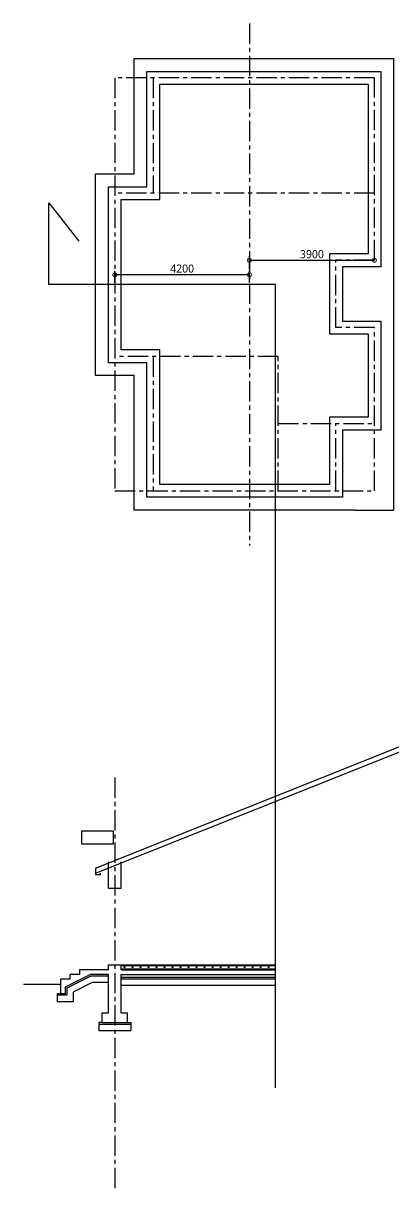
# Model space of a CAD drawing. Header units: millimetres. Extents: x 18873512885 to 18876086922, y 13262390071 to 13263270358.
# Drawn here: x 18876075368 to 18876086922, y 13263233907 to 13263270358 of the extents above; entities that cross this region are included whole.
import ezdxf

# ---------------------------------------------------------------- set-up
doc = ezdxf.new("R2010")
doc.units = ezdxf.units.MM
doc.header["$LTSCALE"] = 20
doc.linetypes.add('CENTER', pattern=[50.8, 31.75, -6.35, 6.35, -6.35])
for name, color, linetype in [('1-Cen', 1, 'CENTER'), ('2-Con', 2, 'Continuous'), ('3-ETC', 3, 'Continuous'), ('6-Text', 7, 'Continuous')]:
    doc.layers.add(name, color=color, linetype=linetype)
doc.styles.get("Standard").update_dxf_attribs({"font": 'malgun.ttf'})
doc.dimstyles.new('ISO-25', dxfattribs={"dimscale": 100, "dimtxt": 2.5, "dimasz": 2.5, "dimexe": 1.25, "dimexo": 0.625, "dimtad": 1, "dimtxsty": 'Standard', "dimblk": 'DOTSMALL', "dimcen": 2.5, "dimadec": 0, "dimazin": 0, "dimtfac": 1, "dimtix": 1, "dimtmove": 0, "dimatfit": 3, "dimfxl": 1, "dimarcsym": 0})

# ---------------------------------------------------------------- blocks, each defined once
blk = doc.blocks.new('_DotSmall')
at = {"color": 0, "linetype": 'ByBlock', "const_width": 0.5}
blk.add_lwpolyline([(-0.0625, 0, 1), (0.0625, 0, 1)], format="xyb", close=True, dxfattribs=at)
blk = doc.blocks.new('*D5')
at = {"layer": '2-Con', "color": 0, "lineweight": -2, "transparency": 16777216}
for p, q in [((18876078222.00055, 13263262270.52197), (18876078222.00055, 13263262633.02197)), ((18876082422.00055, 13263262508.02197), (18876078222.00055, 13263262508.02197)), ((18876082422.00055, 13263262270.52197), (18876082422.00055, 13263262633.02197))]:
    blk.add_line(p, q, dxfattribs=at)
at = {"layer": 'Defpoints', "color": 0, "transparency": 16777216}
for p in [(18876078222.00055, 13263262508.02197), (18876078222.00055, 13263262208.02197), (18876082422.00055, 13263262208.02197)]:
    blk.add_point(p, dxfattribs=at)
at = {"layer": '2-Con', "color": 0, "lineweight": -2, "transparency": 16777216, "xscale": 250, "yscale": 250, "zscale": 250, "rotation": 180}
blk.add_blockref('_DotSmall', (18876078222.00055, 13263262508.02197), dxfattribs=at)
at = {"layer": '2-Con', "color": 0, "lineweight": -2, "transparency": 16777216, "xscale": 250, "yscale": 250, "zscale": 250}
blk.add_blockref('_DotSmall', (18876082422.00055, 13263262508.02197), dxfattribs=at)
at = {"layer": '2-Con', "color": 0, "transparency": 16777216, "insert": (18876080322.00055, 13263262699.68297), "char_height": 250, "attachment_point": 5}
blk.add_mtext('4200', dxfattribs=at)
blk = doc.blocks.new('*D6')
at = {"layer": '2-Con', "color": 0, "lineweight": -2, "transparency": 16777216}
for p, q in [((18876082422.00055, 13263262695.52197), (18876082422.00055, 13263263083.02197)), ((18876082422.00055, 13263262958.02197), (18876086322.00055, 13263262958.02197)), ((18876086322.00055, 13263263020.52197), (18876086322.00055, 13263263083.02197))]:
    blk.add_line(p, q, dxfattribs=at)
at = {"layer": 'Defpoints', "color": 0, "transparency": 16777216}
for p in [(18876086322.00055, 13263262958.02197), (18876086322.00055, 13263262958.02197), (18876082422.00055, 13263262633.02197)]:
    blk.add_point(p, dxfattribs=at)
at = {"layer": '2-Con', "color": 0, "lineweight": -2, "transparency": 16777216, "xscale": 250, "yscale": 250, "zscale": 250, "rotation": 180}
blk.add_blockref('_DotSmall', (18876082422.00055, 13263262958.02197), dxfattribs=at)
at = {"layer": '2-Con', "color": 0, "lineweight": -2, "transparency": 16777216, "xscale": 250, "yscale": 250, "zscale": 250}
blk.add_blockref('_DotSmall', (18876086322.00055, 13263262958.02197), dxfattribs=at)
at = {"layer": '2-Con', "color": 0, "transparency": 16777216, "insert": (18876084372.00055, 13263263149.68297), "char_height": 250, "attachment_point": 5}
blk.add_mtext('3900', dxfattribs=at)

msp = doc.modelspace()

# ---------------------------------------------------------------- linework, layer by layer
at = {"layer": '1-Cen'}
for p, q in [((18876082422.00055, 13263270358.02197), (18876082422.00055, 13263254058.02197)), ((18876078222.00055, 13263268658.02197), (18876078222.00055, 13263255758.02197)), ((18876086322.00055, 13263268658.02197), (18876078222.00055, 13263268658.02197)), ((18876079422.00055, 13263268658.02197), (18876079422.00055, 13263265058.02197)), ((18876086322.00055, 13263262958.02197), (18876086322.00055, 13263268658.02197)), ((18876086322.00055, 13263265058.02197), (18876078222.00055, 13263265058.02197)), ((18876086322.00055, 13263262958.02197), (18876085122.00055, 13263262958.02197)), ((18876085122.00055, 13263260858.02197), (18876085122.00055, 13263262958.02197)), ((18876086322.00055, 13263260858.02197), (18876085122.00055, 13263260858.02197)), ((18876086322.00055, 13263255758.02197), (18876086322.00055, 13263260858.02197)), ((18876083322.00055, 13263259958.02197), (18876078222.00055, 13263259958.02197)), ((18876079422.00055, 13263259958.02197), (18876079422.00055, 13263255758.02197)), ((18876083322.00055, 13263255758.02197), (18876083322.00055, 13263259958.02197)), ((18876083322.00055, 13263257858.02197), (18876086322.00055, 13263257858.02197)), ((18876085122.00055, 13263255758.02197), (18876085122.00055, 13263257858.02197)), ((18876078222.00055, 13263255758.02197), (18876086322.00055, 13263255758.02197)), ((18876078222.00055, 13263246807.38862), (18876078222.00055, 13263233907.38862))]:
    msp.add_line(p, q, dxfattribs=at)
at = {"layer": '2-Con'}
for p, q in [((18876079222.00055, 13263265258.02197), (18876079222.00055, 13263268858.02197)), ((18876079222.00055, 13263268858.02197), (18876086522.00055, 13263268858.02197)), ((18876086522.00055, 13263268858.02197), (18876086522.00055, 13263262758.02197)), ((18876079622.00055, 13263264858.02197), (18876079622.00055, 13263268458.02197)), ((18876079622.00055, 13263268458.02197), (18876086122.00055, 13263268458.02197)), ((18876086122.00055, 13263268458.02197), (18876086122.00055, 13263263158.02197)), ((18876078022.00055, 13263259758.02197), (18876078022.00055, 13263265258.02197)), ((18876078022.00055, 13263265258.02197), (18876079222.00055, 13263265258.02197)), ((18876078422.00055, 13263260158.02197), (18876078422.00055, 13263264858.02197)), ((18876078422.00055, 13263264858.02197), (18876079622.00055, 13263264858.02197)), ((18876086122.00055, 13263263158.02197), (18876084922.00055, 13263263158.02197)), ((18876084922.00055, 13263263158.02197), (18876084922.00056, 13263260658.02197)), ((18876086522.00055, 13263262758.02197), (18876085322.00055, 13263262758.02197)), ((18876085322.00055, 13263262758.02197), (18876085322.00056, 13263261058.02197)), ((18876085322.00056, 13263261058.02197), (18876086522.00055, 13263261058.02197)), ((18876086522.00055, 13263261058.02197), (18876086522.00055, 13263257658.02197)), ((18876084922.00056, 13263260658.02197), (18876086122.00055, 13263260658.02197)), ((18876086122.00055, 13263260658.02197), (18876086122.00055, 13263258058.02197)), ((18876079622.00055, 13263260158.02197), (18876078422.00055, 13263260158.02197)), ((18876079622.00055, 13263255958.02197), (18876079622.00055, 13263260158.02197)), ((18876079222.00055, 13263259758.02197), (18876078022.00055, 13263259758.02197)), ((18876079222.00055, 13263255558.02197), (18876079222.00055, 13263259758.02197)), ((18876086122.00055, 13263258058.02197), (18876084922.00055, 13263258058.02197)), ((18876084922.00055, 13263258058.02197), (18876084922.00055, 13263255958.02197)), ((18876086522.00055, 13263257658.02197), (18876085322.00055, 13263257658.02197)), ((18876085322.00055, 13263257658.02197), (18876085322.00055, 13263255558.02197)), ((18876084922.00055, 13263255958.02197), (18876079622.00055, 13263255958.02197)), ((18876085322.00055, 13263255558.02197), (18876079222.00055, 13263255558.02197)), ((18876078181.58531, 13263245135.23555), (18876077181.58531, 13263245135.23555)), ((18876077181.58531, 13263245135.23555), (18876077181.58531, 13263244735.23555)), ((18876078181.58531, 13263244735.23555), (18876078181.58531, 13263245135.23555)), ((18876077181.58531, 13263244735.23555), (18876078181.58531, 13263244735.23555)), ((18876077622.00055, 13263243978.94356), (18876077622.00055, 13263243778.94356)), ((18876078022.00055, 13263243357.38862), (18876078022.00055, 13263244178.53436)), ((18876078422.00055, 13263243357.38862), (18876078422.00055, 13263244178.53436)), ((18876077622.00055, 13263243778.94356), (18876077772.00055, 13263243778.94356)), ((18876077772.00055, 13263243778.94356), (18876077772.00055, 13263243817.38862)), ((18876078022.00055, 13263243357.38862), (18876078422.00055, 13263243357.38862)), ((18876078022.00055, 13263240957.38862), (18876078422.00055, 13263240957.38862)), ((18876078022.00055, 13263240807.38862), (18876078022.00055, 13263240957.38862)), ((18876078422.00055, 13263240807.38862), (18876078422.00055, 13263240957.38862)), ((18876077457.41075, 13263240657.38862), (18876076672.00055, 13263240264.68352)), ((18876077122.00055, 13263240657.38862), (18876076822.00055, 13263240657.38862)), ((18876076822.00055, 13263240657.38862), (18876076822.00055, 13263240507.38862)), ((18876078022.00055, 13263240807.38862), (18876077122.00055, 13263240807.38862)), ((18876077122.00055, 13263240807.38862), (18876077122.00055, 13263240657.38862)), ((18876078022.00055, 13263240657.38862), (18876077457.41075, 13263240657.38862)), ((18876078022.00055, 13263239457.38862), (18876078022.00055, 13263240657.38862)), ((18876078422.00055, 13263240807.38862), (18876083222.00055, 13263240807.38862)), ((18876078422.00055, 13263239457.38862), (18876078422.00055, 13263240657.38862)), ((18876078422.00055, 13263240657.38862), (18876083222.00055, 13263240657.38862)), ((18876075367.5741, 13263240357.38862), (18876076522.00055, 13263240357.38862)), ((18876076822.00055, 13263240507.38862), (18876076522.00055, 13263240507.38862)), ((18876076522.00055, 13263240507.38862), (18876076522.00055, 13263240357.38862)), ((18876076522.00055, 13263240357.38862), (18876076522.00055, 13263240057.38862)), ((18876076672.00055, 13263240264.68352), (18876076672.00055, 13263240057.38862)), ((18876076672.00055, 13263240057.38862), (18876076522.00055, 13263240057.38862)), ((18876077822.00055, 13263239457.38862), (18876078022.00055, 13263239457.38862)), ((18876077822.00055, 13263239157.38862), (18876077822.00055, 13263239457.38862)), ((18876077822.00055, 13263239157.38862), (18876078622.00055, 13263239157.38862)), ((18876078422.00055, 13263239457.38862), (18876078622.00055, 13263239457.38862)), ((18876078622.00055, 13263239157.38862), (18876078622.00055, 13263239457.38862))]:
    msp.add_line(p, q, dxfattribs=at)
for p in [(18876077622.00055, 13263243978.94356), (18876077622.00055, 13263243817.38862), (18876077622.00055, 13263243817.38862)]:
    msp.add_ray(p, (0.92847669089, 0.37139067635), dxfattribs=at)
at = {"layer": '3-ETC'}
for p, q in [((18876078822.00055, 13263265658.02197), (18876078822.00055, 13263269258.02197)), ((18876078822.00055, 13263269258.02197), (18876086922.00055, 13263269258.02197)), ((18876086922.00055, 13263269258.02197), (18876086922.00055, 13263262358.02197)), ((18876077622.00055, 13263259358.02197), (18876077622.00055, 13263265658.02197)), ((18876077622.00055, 13263265658.02197), (18876078822.00055, 13263265658.02197)), ((18876086922.00055, 13263262358.02197), (18876086922.00055, 13263261458.02197)), ((18876086922.00055, 13263261458.02197), (18876086922.00055, 13263257258.02197)), ((18876078822.00055, 13263259358.02197), (18876077622.00055, 13263259358.02197)), ((18876078822.00055, 13263255158.02197), (18876078822.00055, 13263259358.02197)), ((18876086922.00055, 13263257258.02197), (18876086922.00055, 13263255158.02197)), ((18876085722.00055, 13263255158.02197), (18876078822.00055, 13263255158.02197)), ((18876085722.00055, 13263255158.02197), (18876086922.00055, 13263255158.02197)), ((18876078422.00055, 13263240957.38862), (18876083222.00055, 13263240957.38862)), ((18876078422.00055, 13263240937.38862), (18876083222.00055, 13263240937.38862)), ((18876078422.00055, 13263240837.38862), (18876083222.00055, 13263240837.38862)), ((18876078500.96219, 13263240886.46856), (18876078545.96219, 13263240886.46856)), ((18876078523.46219, 13263240908.96856), (18876078523.46219, 13263240863.96856)), ((18876078750.96219, 13263240886.46856), (18876078795.96219, 13263240886.46856)), ((18876078773.46219, 13263240908.96856), (18876078773.46219, 13263240863.96856)), ((18876079000.96219, 13263240886.46856), (18876079045.96219, 13263240886.46856)), ((18876079023.46219, 13263240908.96856), (18876079023.46219, 13263240863.96856)), ((18876079250.96219, 13263240886.46856), (18876079295.96219, 13263240886.46856)), ((18876079273.46219, 13263240908.96856), (18876079273.46219, 13263240863.96856)), ((18876079500.96219, 13263240886.46856), (18876079545.96219, 13263240886.46856)), ((18876079523.46219, 13263240908.96856), (18876079523.46219, 13263240863.96856)), ((18876079750.96219, 13263240886.46856), (18876079795.96219, 13263240886.46856)), ((18876079773.46219, 13263240908.96856), (18876079773.46219, 13263240863.96856)), ((18876080000.96219, 13263240886.46856), (18876080045.96219, 13263240886.46856)), ((18876080023.46219, 13263240908.96856), (18876080023.46219, 13263240863.96856)), ((18876080250.96219, 13263240886.46856), (18876080295.96219, 13263240886.46856)), ((18876080273.46219, 13263240908.96856), (18876080273.46219, 13263240863.96856)), ((18876080500.96219, 13263240886.46856), (18876080545.96219, 13263240886.46856)), ((18876080523.46219, 13263240908.96856), (18876080523.46219, 13263240863.96856)), ((18876080750.96219, 13263240886.46856), (18876080795.96219, 13263240886.46856)), ((18876080773.46219, 13263240908.96856), (18876080773.46219, 13263240863.96856)), ((18876081000.96219, 13263240886.46856), (18876081045.96219, 13263240886.46856)), ((18876081023.46219, 13263240908.96856), (18876081023.46219, 13263240863.96856)), ((18876081250.96219, 13263240886.46856), (18876081295.96219, 13263240886.46856)), ((18876081273.46219, 13263240908.96856), (18876081273.46219, 13263240863.96856)), ((18876081500.96219, 13263240886.46856), (18876081545.96219, 13263240886.46856)), ((18876081523.46219, 13263240908.96856), (18876081523.46219, 13263240863.96856)), ((18876081750.96219, 13263240886.46856), (18876081795.96219, 13263240886.46856)), ((18876081773.46219, 13263240908.96856), (18876081773.46219, 13263240863.96856)), ((18876082000.96219, 13263240886.46856), (18876082045.96219, 13263240886.46856)), ((18876082023.46219, 13263240908.96856), (18876082023.46219, 13263240863.96856)), ((18876082250.96219, 13263240886.46856), (18876082295.96219, 13263240886.46856)), ((18876082273.46219, 13263240908.96856), (18876082273.46219, 13263240863.96856)), ((18876082500.96219, 13263240886.46856), (18876082545.96219, 13263240886.46856)), ((18876082523.46219, 13263240908.96856), (18876082523.46219, 13263240863.96856)), ((18876082750.96219, 13263240886.46856), (18876082795.96219, 13263240886.46856)), ((18876082773.46219, 13263240908.96856), (18876082773.46219, 13263240863.96856)), ((18876083000.96219, 13263240886.46856), (18876083045.96219, 13263240886.46856)), ((18876083023.46219, 13263240908.96856), (18876083023.46219, 13263240863.96856))]:
    msp.add_line(p, q, dxfattribs=at)
for centre in [(18876078523.46219, 13263240886.46856), (18876078773.46219, 13263240886.46856), (18876079023.46219, 13263240886.46856), (18876079273.46219, 13263240886.46856), (18876079523.46219, 13263240886.46856), (18876079773.46219, 13263240886.46856), (18876080023.46219, 13263240886.46856), (18876080273.46219, 13263240886.46856), (18876080523.46219, 13263240886.46856), (18876080773.46219, 13263240886.46856), (18876081023.46219, 13263240886.46856), (18876081273.46219, 13263240886.46856), (18876081523.46219, 13263240886.46856), (18876081773.46219, 13263240886.46856), (18876082023.46219, 13263240886.46856), (18876082273.46219, 13263240886.46856), (18876082523.46219, 13263240886.46856), (18876082773.46219, 13263240886.46856), (18876083023.46219, 13263240886.46856)]:
    msp.add_circle(centre, 12.5, dxfattribs=at)
at = {"layer": '6-Text'}
for p, q in [((18876076159.30488, 13263262208.02197), (18876076159.30488, 13263264752.2989)), ((18876076159.30488, 13263264752.2989), (18876077101.28755, 13263263554.0906)), ((18876083222.00055, 13263262208.02197), (18876076159.30488, 13263262208.02197)), ((18876083222.00055, 13263262208.02197), (18876083222.00055, 13263237114.70821)), ((18876077469.21415, 13263240607.38862), (18876076722.00055, 13263240233.78182)), ((18876078022.00055, 13263240607.38862), (18876077469.21415, 13263240607.38862)), ((18876078422.00055, 13263240572.38862), (18876083222.00055, 13263240572.38862)), ((18876076722.00055, 13263240233.78182), (18876076722.00055, 13263240007.38862)), ((18876077516.42774, 13263240407.38862), (18876076922.00055, 13263240110.17503)), ((18876078022.00055, 13263240407.38862), (18876077516.42774, 13263240407.38862)), ((18876078422.00055, 13263240522.38862), (18876083222.00055, 13263240522.38862)), ((18876078422.00055, 13263240322.38862), (18876083222.00055, 13263240322.38862)), ((18876076522.00055, 13263240057.38862), (18876076422.00055, 13263240057.38862)), ((18876076422.00055, 13263240057.38862), (18876076422.00055, 13263239807.38862)), ((18876076722.00055, 13263240007.38862), (18876076422.00055, 13263240007.38862)), ((18876076922.00055, 13263240110.17503), (18876076922.00055, 13263239807.38862)), ((18876076922.00055, 13263239807.38862), (18876076422.00055, 13263239807.38862)), ((18876077822.00055, 13263239157.38862), (18876077722.00055, 13263239157.38862)), ((18876077722.00055, 13263239157.38862), (18876077722.00055, 13263238907.38862)), ((18876077722.00055, 13263239107.38862), (18876078722.00055, 13263239107.38862)), ((18876078622.00055, 13263239157.38862), (18876078722.00055, 13263239157.38862)), ((18876078722.00055, 13263239157.38862), (18876078722.00055, 13263239157.38862)), ((18876078722.00055, 13263239157.38862), (18876078722.00055, 13263238907.38862)), ((18876077722.00055, 13263238907.38862), (18876078722.00055, 13263238907.38862))]:
    msp.add_line(p, q, dxfattribs=at)

# ---------------------------------------------------------------- dimensions: what is measured, and where the dimension line sits
at = {"layer": '2-Con'}
for base, p1, p2, picture, middle in [((18876086322.00055, 13263262958.02197), (18876082422.00055, 13263262633.02197), (18876086322.00055, 13263262958.02197), '*D6', (18876084372.00055, 13263263149.68297)), ((18876078222.00055, 13263262508.02197), (18876082422.00055, 13263262208.02197), (18876078222.00055, 13263262208.02197), '*D5', (18876080322.00055, 13263262699.68297))]:
    dim = msp.add_linear_dim(base=base, p1=p1, p2=p2, dimstyle='ISO-25', dxfattribs=at)
    dim.commit()
    dim.dimension.update_dxf_attribs({"geometry": picture, "text_midpoint": middle})

doc.saveas('drawing.dxf')
